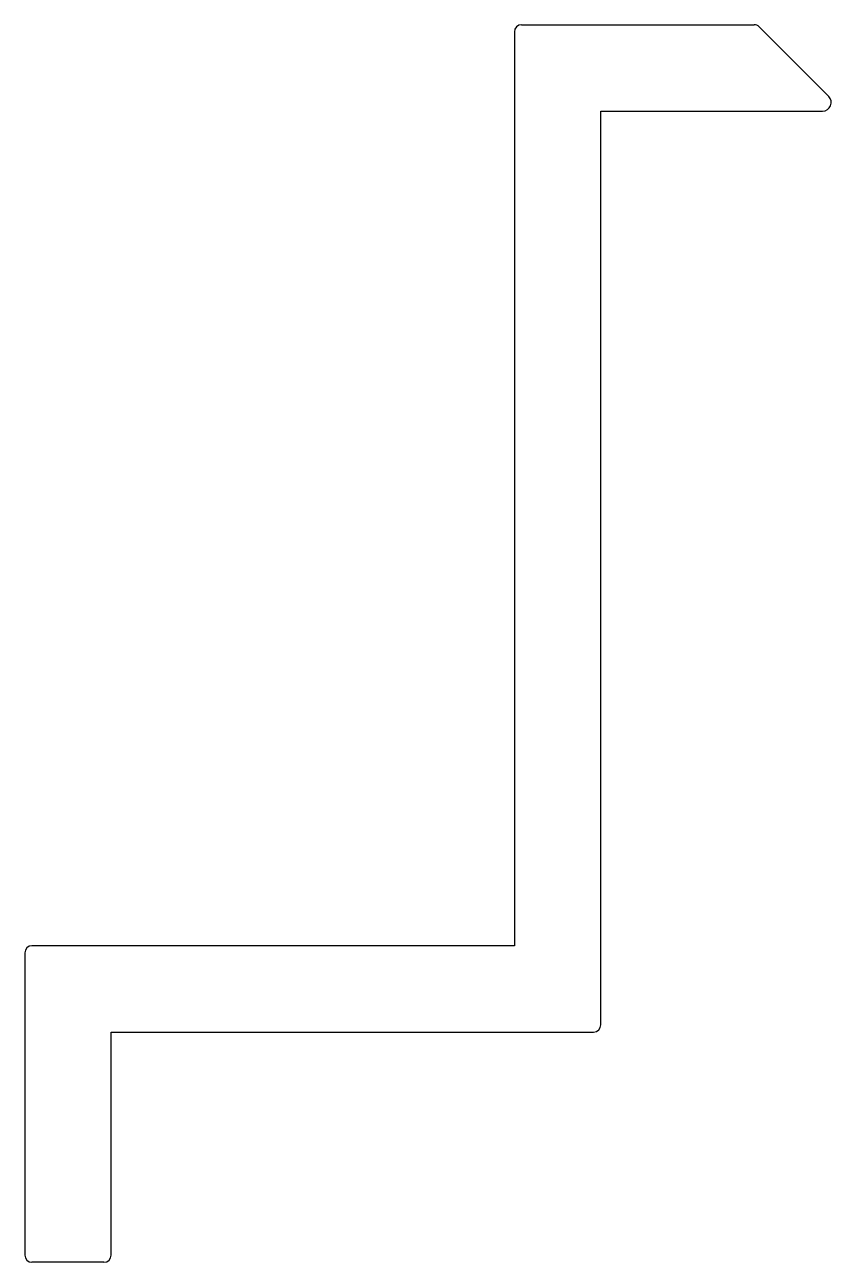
# Model space of a CAD drawing. Extents: x 2324.6 to 2352.6, y 1487.9 to 1530.9.
import ezdxf

# ---------------------------------------------------------------- set-up
doc = ezdxf.new("R2010")
doc.units = 0
doc.layers.get('0').update_dxf_attribs({"linetype": 'CONTINUOUS'})

msp = doc.modelspace()

# ---------------------------------------------------------------- linework, layer by layer
for p, q in [((2341.873, 1530.911), (2349.944, 1530.911)), ((2350.121, 1530.838), (2352.535, 1528.423)), ((2341.623, 1530.661), (2341.623, 1498.911)), ((2344.623, 1496.161), (2344.623, 1527.911)), ((2344.623, 1527.911), (2352.323, 1527.911)), ((2324.623, 1498.661), (2324.623, 1488.161)), ((2341.623, 1498.911), (2324.873, 1498.911)), ((2327.623, 1488.161), (2327.623, 1495.911)), ((2327.623, 1495.911), (2344.373, 1495.911)), ((2327.373, 1487.911), (2324.873, 1487.911))]:
    msp.add_line(p, q)
for centre, radius, start, end in [((2341.873, 1530.661), 0.25, 90, 180), ((2349.944, 1530.661), 0.25, 45, 90), ((2352.323, 1528.211), 0.3, 270, 45), ((2324.873, 1498.661), 0.25, 90, 180), ((2344.373, 1496.161), 0.25, 270, 360), ((2324.873, 1488.161), 0.25, 180, 270), ((2327.373, 1488.161), 0.25, 270, 360)]:
    msp.add_arc(centre, radius, start, end)

doc.saveas('drawing.dxf')
